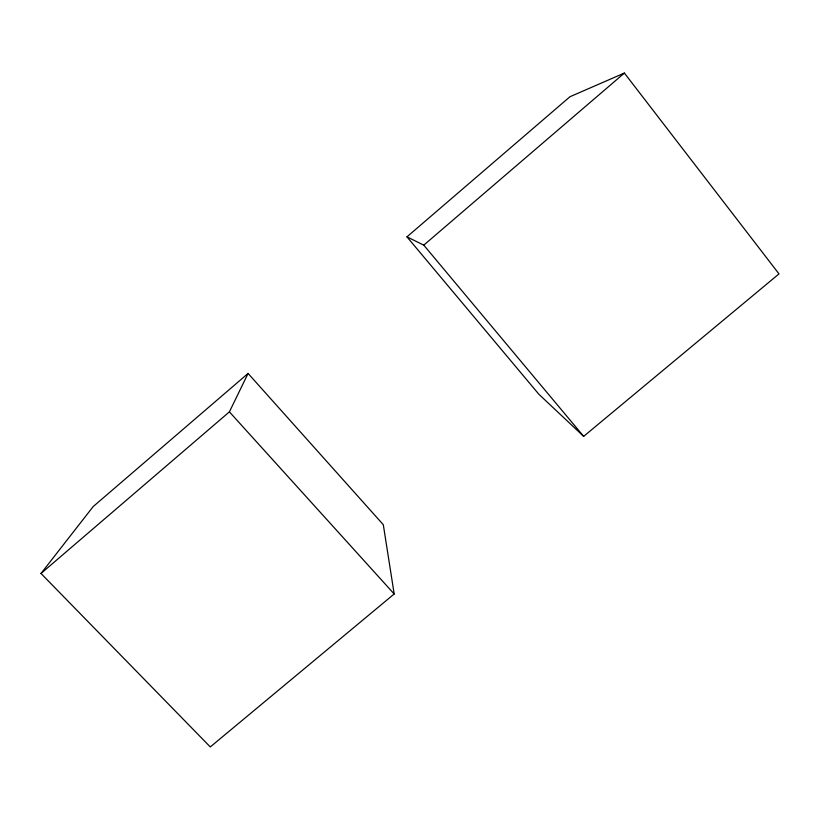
<?xml version="1.0" encoding="UTF-8"?>
<svg xmlns="http://www.w3.org/2000/svg" width="820" height="820" viewBox="0 0 820 820"><rect width="100%" height="100%" fill="white"/><g stroke="black" fill="none" stroke-linecap="round" stroke-linejoin="round"><path stroke-width="1.23" d="M41 573.467L229.405 411.855L248.081 373.428L383.299 524.708L394.184 593.977L210.289 746.938L41 573.467L93.193 506.555L248.081 373.428M406.956 236.857L569.982 96.719L624.379 73.062L779 273.89L583.666 436.363L538.904 394.297L406.956 236.857L423.776 245.139L583.666 436.363M423.776 245.139L624.379 73.062M229.405 411.855L394.184 593.977"/></g></svg>
